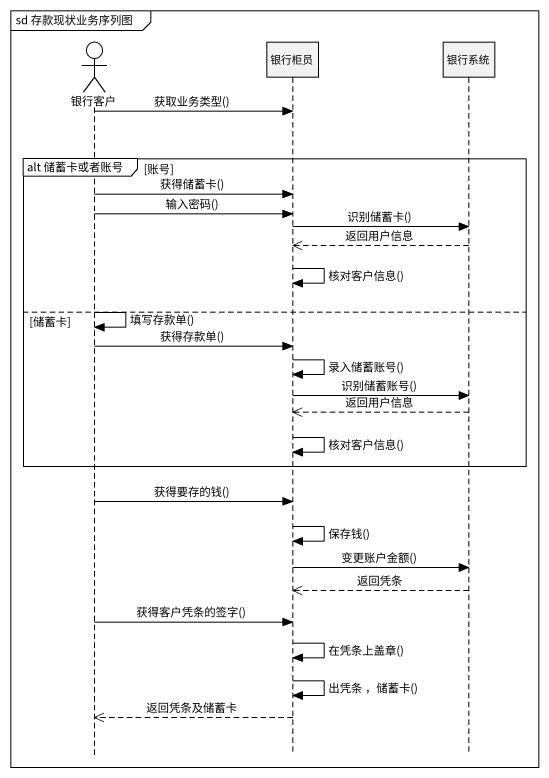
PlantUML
@startuml
mainframe sd 存款现状业务序列图
hide footbox
actor 银行客户
participant 银行柜员
participant 银行系统

银行客户 -> 银行柜员 : 获取业务类型()
group alt 储蓄卡或者账号 [账号]
  银行客户 -> 银行柜员 : 获得储蓄卡()
  银行客户 -> 银行柜员 : 输入密码()
  银行柜员 -> 银行系统 : 识别储蓄卡()
  银行系统 -->> 银行柜员 : 返回用户信息
  银行柜员 -> 银行柜员 : 核对客户信息()
else 储蓄卡
  银行客户 -> 银行客户 : 填写存款单()
  银行客户 -> 银行柜员 : 获得存款单()
  银行柜员 -> 银行柜员 : 录入储蓄账号()
  银行柜员 -> 银行系统 : 识别储蓄账号()
  银行系统 -->> 银行柜员 : 返回用户信息
  银行柜员 -> 银行柜员 : 核对客户信息()
end
银行客户 -> 银行柜员 : 获得要存的钱()
银行柜员 -> 银行柜员 : 保存钱()
银行柜员 -> 银行系统 : 变更账户金额()
银行系统 -->> 银行柜员 : 返回凭条
银行客户 -> 银行柜员 : 获得客户凭条的签字()
银行柜员 -> 银行柜员 : 在凭条上盖章()
银行柜员 -> 银行柜员 : 出凭条 ，储蓄卡()
银行柜员 -->> 银行客户 : 返回凭条及储蓄卡
@enduml
